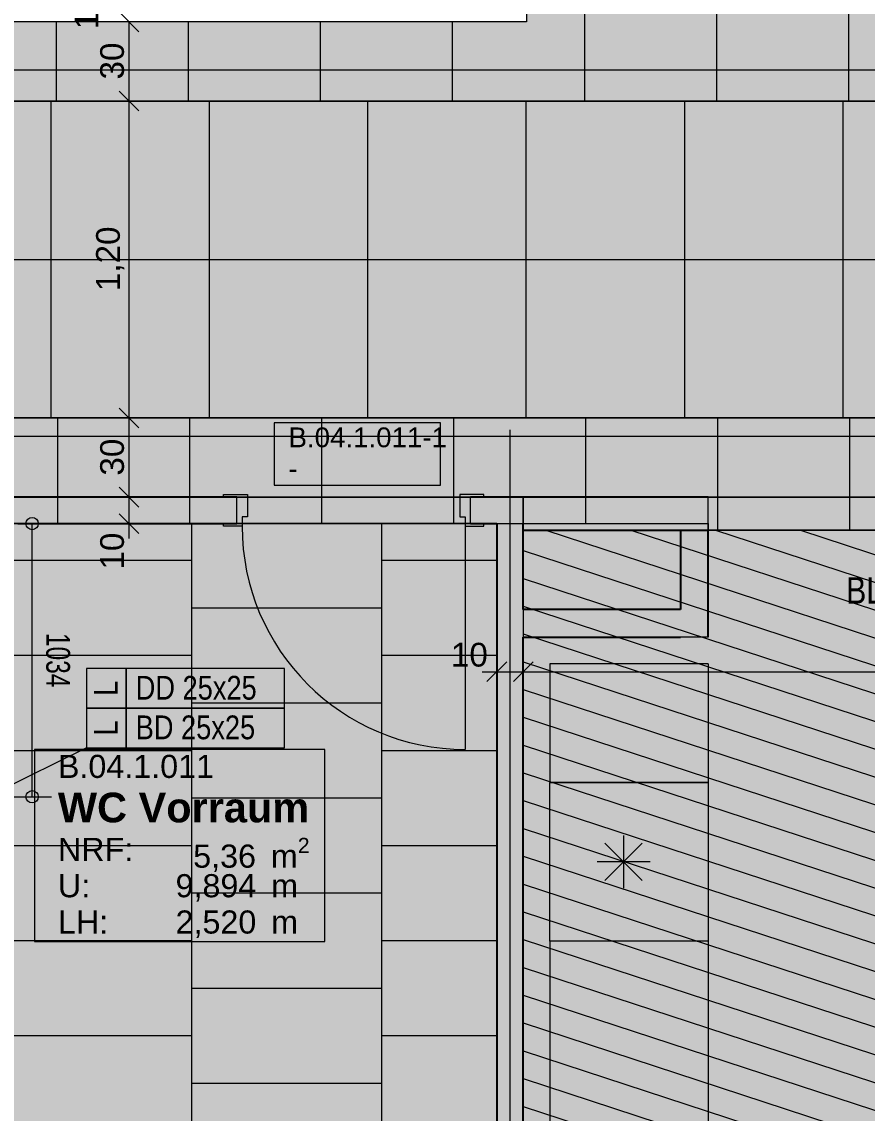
# Model space of a CAD drawing. Header units: metres. Extents: x -22.4 to 53.1, y 133.6 to 157.9.
# Drawn here: x 1.919 to 5.121, y 141.472 to 145.605 of the extents above; entities that cross this region are included whole.
import ezdxf

# ---------------------------------------------------------------- set-up
doc = ezdxf.new("R2010")
doc.units = ezdxf.units.M
doc.header["$MEASUREMENT"] = 0
for name, pattern in [('ACAD_ISO10W100', [0.18, 0.12, -0.03, 0, -0.03]), ('Strichlinie-über-Schnitt', [0.0023, 0.0008, -0.0015]), ('Strichpunktlinie', [0.006703, 0.003528, -0.001764, 0, -0.001411])]:
    doc.linetypes.add(name, pattern=pattern)
for name, color, linetype in [('00  Raster', 7, 'Continuous'), ('10  Treppen + Rampen', 7, 'Continuous'), ('10  Wand Massiv', 7, 'Continuous'), ('20  Boden Aufbauten', 7, 'Continuous'), ('20  Boden Aufbauten_Deckschraffur', 7, 'Continuous'), ('20  Dach Aufbauten', 7, 'Continuous'), ('20  Möbel', 7, 'Continuous'), ('20  Wand Leichtbau', 7, 'Continuous'), ('20  Wand Leichtbau_Schnittschraffur', 7, 'Continuous'), ('20  Wand Leichtbau_Tür', 7, 'Continuous'), ('40 Bemaßung 1_ 50 Bodenspiegel', 7, 'Continuous'), ('40 Text Ausbau 1_50 Bodenspiegel', 7, 'Continuous'), ('50  NUF - Raumstempel', 7, 'Continuous'), ('BAE-SUD-Bem', 7, 'Continuous'), ('BAE-SUD-Text', 7, 'Continuous'), ('Neubau_20  Boden Aufbauten', 7, 'Continuous'), ('Neubau_20  Boden Aufbauten_Deckschraffur', 7, 'Continuous'), ('Neubau_20  Wand Leichtbau', 7, 'Continuous'), ('Neubau_20  Wand Leichtbau_Schnittschraffur', 7, 'Continuous')]:
    doc.layers.add(name, color=color, linetype=linetype)
doc.styles.add('ERSTELLTER_STIL_1', font='')
doc.styles.add('ERSTELLTER_STIL_2', font='')
doc.styles.add('ERSTELLTER_STIL_3', font='')
doc.styles.get('ERSTELLTER_STIL_1').set_extended_font_data('Arial')
doc.styles.get('ERSTELLTER_STIL_2').set_extended_font_data('Arial Narrow')
doc.styles.get('ERSTELLTER_STIL_3').set_extended_font_data('Arial', bold=True)
pattern_1 = [(360, (14.0547, 142.5352), (2e-07, 0.5), []), (90, (14.0547, 142.5352), (-0.5, 2e-07), [])]

# ---------------------------------------------------------------- blocks, each defined once
blk = doc.blocks.new('*X21', base_point=(-23.4289, 120.7796))
at = {"layer": '20  Boden Aufbauten_Deckschraffur', "color": 254, "linetype": 'Continuous', "lineweight": 18, "ltscale": 1000, "true_color": 0xdfdfdf}
for p, q in [((2.5614, 143.7049), (2.5614, 143.3849)), ((3.2814, 143.7049), (3.2814, 143.5649)), ((2.5614, 143.5649), (1.8414, 143.5649)), ((3.7184, 143.5649), (3.2814, 143.5649)), ((3.2814, 143.5649), (3.2814, 143.2049)), ((3.2814, 143.3849), (2.5614, 143.3849)), ((2.5614, 143.3849), (2.5614, 143.0249)), ((2.5614, 143.2049), (1.8414, 143.2049)), ((3.7184, 143.2049), (3.2814, 143.2049)), ((3.2814, 143.2049), (3.2814, 142.8449)), ((3.2814, 143.0249), (2.5614, 143.0249)), ((2.5614, 143.0249), (2.5614, 142.6649)), ((2.5614, 142.8449), (1.8414, 142.8449)), ((3.7184, 142.8449), (3.2814, 142.8449)), ((3.2814, 142.8449), (3.2814, 142.4849)), ((3.2814, 142.6649), (2.5614, 142.6649)), ((2.5614, 142.6649), (2.5614, 142.3049)), ((2.5614, 142.4849), (1.8414, 142.4849)), ((3.7184, 142.4849), (3.2814, 142.4849)), ((3.2814, 142.4849), (3.2814, 142.1249)), ((3.2814, 142.3049), (2.5614, 142.3049)), ((2.5614, 142.3049), (2.5614, 141.9449)), ((2.5614, 142.1249), (1.8414, 142.1249)), ((3.7184, 142.1249), (3.2814, 142.1249)), ((3.2814, 142.1249), (3.2814, 141.7649)), ((3.2814, 141.9449), (2.5614, 141.9449)), ((2.5614, 141.9449), (2.5614, 141.5849)), ((2.5614, 141.7649), (1.8414, 141.7649)), ((3.7184, 141.7649), (3.2814, 141.7649)), ((3.2814, 141.7649), (3.2814, 141.4049)), ((3.2814, 141.5849), (2.5614, 141.5849)), ((2.5614, 141.5849), (2.5614, 141.2249))]:
    blk.add_line(p, q, dxfattribs=at)

msp = doc.modelspace()

# ---------------------------------------------------------------- hatches: boundary and pattern name
at = {"layer": '20  Boden Aufbauten_Deckschraffur', "linetype": 'Continuous', "lineweight": 0, "true_color": 0xffffff}
msp.add_hatch(color=7, dxfattribs=at).paths.add_polyline_path([(-1.6166, 143.7049), (-1.6166, 138.0899), (1.4464, 138.0899), (1.4464, 139.0899), (1.7964, 139.0899), (1.7964, 138.0899), (3.7184, 138.0899), (3.7184, 143.7049)])
at = {"layer": '20  Wand Leichtbau_Schnittschraffur', "linetype": 'Continuous', "lineweight": 0, "true_color": 0xffffff}
for points in [[(2.7734, 143.8149), (2.6834, 143.8149), (2.6834, 143.8049), (2.7334, 143.8049), (2.7334, 143.7049), (2.6834, 143.7049), (2.6834, 143.6949), (2.7534, 143.6949), (2.7534, 143.7299), (2.7734, 143.7299)], [(3.5784, 143.8149), (3.5784, 143.7299), (3.5984, 143.7299), (3.5984, 143.6949), (3.6684, 143.6949), (3.6684, 143.7049), (3.6184, 143.7049), (3.6184, 143.8049), (3.6684, 143.8049), (3.6684, 143.8149)]]:
    msp.add_hatch(color=7, dxfattribs=at).paths.add_polyline_path(points)
at = {"layer": '20  Wand Leichtbau_Schnittschraffur', "linetype": 'Continuous', "lineweight": 18}
for points in [[(0.7935, 143.8049), (0.7935, 143.7049), (2.7334, 143.7049), (2.7334, 143.8049)], [(3.7184, 143.8049), (3.6184, 143.8049), (3.6184, 143.7049), (3.7184, 143.7049)], [(3.7184, 143.7049), (3.8184, 143.7049), (3.8184, 143.8049)], [(3.7184, 143.8049), (3.7184, 143.7049), (3.8184, 143.8049)], [(3.7184, 143.7049), (3.7184, 138.0899), (3.8184, 138.0899), (3.8184, 143.7049)]]:
    msp.add_hatch(color=9, dxfattribs=at).paths.add_polyline_path(points)
at = {"layer": 'Neubau_20  Boden Aufbauten_Deckschraffur', "linetype": 'Continuous', "lineweight": 0, "true_color": 0xffffff}
h = msp.add_hatch(color=7, dxfattribs=at)
h.paths.add_polyline_path([(-1.5691, 152.8749), (-1.5691, 148.1899), (3.8309, 148.1899), (3.8309, 145.6049), (-1.6666, 145.6049), (-1.6666, 145.3049), (29.4509, 145.3049), (29.4509, 148.8302), (30.6509, 148.8302), (30.6509, 152.1899), (30.5714, 152.1899), (30.5714, 152.5899), (30.7434, 152.5899), (30.7434, 152.8757), (3.7934, 152.8749)])
h.paths.add_polyline_path([(9.1184, 145.6049), (9.1184, 148.1899), (14.6184, 148.1899), (14.6184, 145.6049), (13.0834, 145.6049), (13.0834, 145.7949), (10.6384, 145.7949), (10.6384, 145.6049)], flags=0)
at = {"layer": 'Neubau_20  Boden Aufbauten_Deckschraffur', "linetype": 'Continuous', "lineweight": 18}
h = msp.add_hatch(dxfattribs=at)
h.set_pattern_fill('Verband__Quadrat__50x50__4D', color=6, style=0, pattern_type=2)
h.set_pattern_definition([(8e-13, (15.05054, 148.9226), (0, 0.5), []), (90, (15.05054, 148.9226), (-0.5, 0), [])])
h.paths.add_polyline_path([(-1.5691, 152.8749), (-1.5691, 148.1899), (3.8309, 148.1899), (3.8309, 145.6049), (-1.6666, 145.6049), (-1.6666, 145.3049), (29.4509, 145.3049), (29.4509, 148.8302), (30.6509, 148.8302), (30.6509, 152.1899), (30.5714, 152.1899), (30.5714, 152.5899), (30.7434, 152.5899), (30.7434, 152.8757), (3.7934, 152.8749)])
h.paths.add_polyline_path([(9.1184, 145.6049), (9.1184, 148.1899), (14.6184, 148.1899), (14.6184, 145.6049), (13.0834, 145.6049), (13.0834, 145.7949), (10.6384, 145.7949), (10.6384, 145.6049)], flags=0)
at = {"layer": 'Neubau_20  Boden Aufbauten_Deckschraffur', "linetype": 'Continuous', "lineweight": 50, "true_color": 0xefefef}
msp.add_hatch(color=7, dxfattribs=at).paths.add_polyline_path([(-1.6316, 145.3049), (-1.6316, 144.1049), (30.6509, 144.1049), (30.6509, 145.3049), (30.6509, 148.8302), (29.4509, 148.8302), (29.4509, 145.3049)])
at = {"layer": 'Neubau_20  Boden Aufbauten_Deckschraffur', "linetype": 'Continuous', "lineweight": 13, "true_color": 0x17c90e}
h = msp.add_hatch(dxfattribs=at)
h.set_pattern_fill('Verband__Quadrat__50x50__4D', color=92, style=0, pattern_type=2)
h.set_pattern_definition([(7e-13, (11.62936, 144.10494), (2e-07, 0.6), []), (90, (11.62936, 144.10494), (-0.6, 0), [])])
h.paths.add_polyline_path([(-1.6316, 145.3049), (-1.6316, 144.1049), (30.6509, 144.1049), (30.6509, 145.3049), (30.6509, 148.8302), (29.4509, 148.8302), (29.4509, 145.3049)])
at = {"layer": 'Neubau_20  Boden Aufbauten_Deckschraffur', "linetype": 'Continuous', "lineweight": 0, "true_color": 0xffffff}
for points in [[(-1.6166, 144.1049), (-1.6166, 143.8049), (30.6509, 143.8049), (30.6509, 144.1049), (7.7559, 144.1049), (4.5184, 144.1049)], [(-1.6166, 143.8049), (-1.6166, 143.7049), (4.5184, 143.7049), (4.5184, 143.6799), (7.7559, 143.6799), (7.7559, 143.7049), (7.8809, 143.7049), (7.8809, 138.3249), (7.8434, 138.3249), (7.8434, 138.0149), (7.8809, 138.0149), (7.9772, 138.0149), (24.6034, 138.0149), (24.6034, 140.5199), (24.0034, 140.5199), (24.0034, 143.7899), (30.6509, 143.7899), (30.6509, 143.8049)]]:
    msp.add_hatch(color=7, dxfattribs=at).paths.add_polyline_path(points)
at = {"layer": 'Neubau_20  Boden Aufbauten_Deckschraffur', "linetype": 'Continuous', "lineweight": 18}
h = msp.add_hatch(dxfattribs=at)
h.set_pattern_fill('Verband__Quadrat__50x50__4D', color=6, style=0, pattern_type=2)
h.set_pattern_definition(pattern_1)
h.paths.add_polyline_path([(-1.6166, 144.1049), (-1.6166, 143.8049), (30.6509, 143.8049), (30.6509, 144.1049), (7.7559, 144.1049), (4.5184, 144.1049)])
h = msp.add_hatch(dxfattribs=at)
h.set_pattern_fill('Verband__Quadrat__50x50__4D', color=6, style=0, pattern_type=2)
h.set_pattern_definition(pattern_1)
h.paths.add_polyline_path([(-1.6166, 143.8049), (-1.6166, 143.7049), (4.5184, 143.7049), (4.5184, 143.6799), (7.7559, 143.6799), (7.7559, 143.7049), (7.8809, 143.7049), (7.8809, 138.3249), (7.8434, 138.3249), (7.8434, 138.0149), (7.8809, 138.0149), (7.9772, 138.0149), (24.6034, 138.0149), (24.6034, 140.5199), (24.0034, 140.5199), (24.0034, 143.7899), (30.6509, 143.7899), (30.6509, 143.8049)])
at = {"layer": 'Neubau_20  Boden Aufbauten_Deckschraffur', "linetype": 'Continuous', "lineweight": 18, "true_color": 0xd5d5ff}
msp.add_hatch(color=254, dxfattribs=at).paths.add_polyline_path([(7.7559, 143.6799), (3.8184, 143.6799), (3.8184, 138.0149), (7.7559, 138.0149), (7.7934, 138.0149), (7.7934, 138.3249), (7.7559, 138.3249)])
at = {"layer": 'Neubau_20  Boden Aufbauten_Deckschraffur', "linetype": 'Continuous', "lineweight": 0, "true_color": 0xffffff}
h = msp.add_hatch(dxfattribs=at)
h.set_pattern_fill('Holz_Schalung_liegend__1_A0', style=0, pattern_type=2)
h.set_pattern_definition([(341.86749, (-110.10794, 75.26466), (0.03112157, 0.09503393), [])])
h.paths.add_polyline_path([(7.7559, 143.6799), (3.8184, 143.6799), (3.8184, 138.0149), (7.7559, 138.0149), (7.7934, 138.0149), (7.7934, 138.3249), (7.7559, 138.3249)])
at = {"layer": 'Neubau_20  Wand Leichtbau_Schnittschraffur', "linetype": 'Continuous', "lineweight": 18}
for points in [[(3.8184, 143.6799), (4.5184, 143.6799), (4.5184, 143.8049), (3.8184, 143.8049)], [(4.5184, 143.3799), (4.5184, 143.6799), (4.4134, 143.6799), (4.4134, 143.3799)], [(4.4134, 143.3799), (3.8184, 143.3799), (3.8184, 143.2749), (4.4134, 143.2749)], [(4.4134, 143.3799), (4.4134, 143.2749), (4.5184, 143.2749)], [(4.5184, 143.3799), (4.4134, 143.3799), (4.5184, 143.2749)]]:
    msp.add_hatch(color=9, dxfattribs=at).paths.add_polyline_path(points)

# ---------------------------------------------------------------- linework, layer by layer
at = {"layer": '00  Raster', "color": 7, "linetype": 'Strichpunktlinie', "lineweight": 13, "ltscale": 1000}
msp.add_line((3.7684, 133.7291), (3.7684, 155.8899), dxfattribs=at)
at = {"layer": '20  Boden Aufbauten', "color": 7, "linetype": 'Continuous', "lineweight": 13, "ltscale": 1000, "flags": 128}
msp.add_lwpolyline([(-1.6166, 143.7049), (-1.6166, 138.0899), (1.4464, 138.0899), (1.4464, 139.0899), (1.7964, 139.0899), (1.7964, 138.0899), (3.7184, 138.0899), (3.7184, 143.7049)], close=True, dxfattribs=at)
at = {"layer": '20  Möbel', "color": 9, "linetype": 'Continuous', "lineweight": 18, "ltscale": 1000}
for p, q in [((3.9184, 143.174), (3.9184, 142.724)), ((4.5184, 143.174), (3.9184, 143.174)), ((4.5184, 143.174), (4.5184, 142.724)), ((4.5184, 142.724), (3.9184, 142.724)), ((3.9184, 142.124), (3.9184, 140.924)), ((4.5184, 142.124), (3.9184, 142.124)), ((4.5184, 142.124), (4.5184, 140.924))]:
    msp.add_line(p, q, dxfattribs=at)
at = {"layer": '20  Möbel', "color": 9, "linetype": 'ACAD_ISO10W100', "lineweight": 18, "ltscale": 1000}
for p, q in [((3.9184, 142.124), (3.9184, 142.724)), ((3.9184, 142.724), (4.5184, 142.724)), ((4.5184, 142.724), (4.5184, 142.124)), ((4.2691, 142.4948), (4.1277, 142.3533)), ((4.1277, 142.4948), (4.2691, 142.3533)), ((4.1984, 142.524), (4.1984, 142.324)), ((4.2984, 142.424), (4.0984, 142.424)), ((4.5184, 142.124), (3.9184, 142.124))]:
    msp.add_line(p, q, dxfattribs=at)
at = {"layer": '20  Wand Leichtbau', "color": 7, "linetype": 'Continuous', "lineweight": 13, "ltscale": 1000}
for p, q in [((2.7334, 143.7049), (2.7334, 143.8049)), ((3.6184, 143.7049), (3.6184, 143.8049))]:
    msp.add_line(p, q, dxfattribs=at)
at = {"layer": '20  Wand Leichtbau', "color": 7, "linetype": 'Continuous', "lineweight": 13, "ltscale": 1000, "flags": 128}
msp.add_lwpolyline([(2.8754, 143.8505), (3.5054, 143.8505), (3.5054, 144.0862), (2.8754, 144.0862)], close=True, dxfattribs=at)
at = {"layer": '20  Wand Leichtbau', "color": 7, "linetype": 'Continuous', "lineweight": 25, "ltscale": 1000, "flags": 128}
for points in [[(2.7334, 143.8049), (0.7935, 143.8049)], [(3.8184, 143.8049), (3.6184, 143.8049)], [(1.9034, 143.7049), (2.7334, 143.7049)], [(3.6184, 143.7049), (3.7184, 143.7049)], [(3.7184, 143.7049), (3.7184, 141.1049)], [(3.8184, 143.3799), (3.8184, 143.7049)], [(3.8184, 138.0899), (3.8184, 143.2749)]]:
    msp.add_lwpolyline(points, dxfattribs=at)
at = {"layer": '20  Wand Leichtbau', "color": 7, "linetype": 'Continuous', "lineweight": 13, "ltscale": 1000, "flags": 128}
msp.add_lwpolyline([(3.8184, 143.8049), (3.8184, 143.7049)], dxfattribs=at)
at = {"layer": '20  Wand Leichtbau_Tür', "color": 7, "linetype": 'Continuous', "lineweight": 18, "ltscale": 1000}
for p, q in [((2.6834, 143.8049), (2.6834, 143.8149)), ((2.6834, 143.8149), (2.7734, 143.8149)), ((2.7734, 143.8149), (2.7734, 143.7299)), ((3.5784, 143.8149), (3.5784, 143.7299)), ((3.6684, 143.8149), (3.5784, 143.8149)), ((3.6684, 143.8049), (3.6684, 143.8149)), ((2.7334, 143.8049), (2.6834, 143.8049)), ((2.7334, 143.7049), (2.7334, 143.8049)), ((3.6184, 143.7049), (3.6184, 143.8049)), ((3.6184, 143.8049), (3.6684, 143.8049)), ((2.7734, 143.7299), (2.7534, 143.7299)), ((2.7534, 143.7299), (2.7534, 143.6949)), ((3.5784, 143.7299), (3.5984, 143.7299)), ((3.5984, 143.7299), (3.5984, 143.6949)), ((2.6834, 143.6949), (2.6834, 143.7049)), ((2.6834, 143.7049), (2.7334, 143.7049)), ((2.7534, 143.6949), (2.6834, 143.6949)), ((3.5984, 143.6949), (3.6684, 143.6949)), ((3.5984, 143.6949), (3.5984, 142.8499)), ((3.6684, 143.7049), (3.6184, 143.7049)), ((3.6684, 143.6949), (3.6684, 143.7049))]:
    msp.add_line(p, q, dxfattribs=at)
at = {"layer": '20  Wand Leichtbau_Tür', "color": 7, "linetype": 'Strichlinie-über-Schnitt', "lineweight": 13, "ltscale": 1000}
for p, q in [((2.7334, 143.8049), (3.6184, 143.8049)), ((2.7334, 143.7049), (3.6184, 143.7049))]:
    msp.add_line(p, q, dxfattribs=at)
at = {"layer": '20  Wand Leichtbau_Tür', "color": 7, "linetype": 'Continuous', "lineweight": 13, "ltscale": 1000}
for p, q in [((2.7334, 143.7049), (2.7334, 143.8049)), ((2.7334, 143.7049), (2.7334, 143.8049)), ((3.6184, 143.7049), (3.6184, 143.8049)), ((3.6184, 143.7049), (3.6184, 143.8049))]:
    msp.add_line(p, q, dxfattribs=at)
msp.add_arc((3.5984, 143.6949), 0.845, 180, 270, dxfattribs=at)
at = {"layer": '40 Bemaßung 1_ 50 Bodenspiegel', "color": 7, "linetype": 'Continuous', "lineweight": 13, "ltscale": 1000}
for p, q in [((2.2875, 145.6424), (2.3625, 145.5674)), ((2.325, 145.3049), (2.325, 145.6049)), ((2.2875, 145.3424), (2.3625, 145.2674)), ((2.3953, 145.3049), (2.2547, 145.3049)), ((2.325, 144.1049), (2.325, 145.3049)), ((2.2875, 144.1424), (2.3625, 144.0674)), ((2.3953, 144.1049), (2.2547, 144.1049)), ((2.325, 143.8049), (2.325, 144.1049)), ((2.2875, 143.8424), (2.3625, 143.7674)), ((2.3953, 143.8049), (2.2547, 143.8049)), ((2.325, 143.7049), (2.325, 143.8049)), ((2.2875, 143.7424), (2.3625, 143.6674)), ((2.3953, 143.7049), (2.2547, 143.7049)), ((2.325, 143.6487), (2.325, 143.7049)), ((3.7184, 143.0739), (3.7184, 143.2145)), ((3.8184, 143.0739), (3.8184, 143.2145)), ((3.7559, 143.1817), (3.6809, 143.1067)), ((3.8559, 143.1817), (3.7809, 143.1067)), ((3.6622, 143.1442), (3.7184, 143.1442)), ((3.7184, 143.1442), (3.8184, 143.1442)), ((3.8184, 143.1442), (7.7559, 143.1442))]:
    msp.add_line(p, q, dxfattribs=at)
at = {"layer": '50  NUF - Raumstempel', "color": 7, "linetype": 'Continuous', "lineweight": 13, "ltscale": 1000}
for p, q in [((3.0667, 142.8493), (1.9673, 142.8493)), ((1.9673, 142.8493), (1.9673, 142.1225)), ((3.0667, 142.1225), (3.0667, 142.8493)), ((1.9673, 142.1225), (3.0667, 142.1225))]:
    msp.add_line(p, q, dxfattribs=at)
at = {"layer": 'BAE-SUD-Bem', "color": 9, "linetype": 'Continuous', "lineweight": 18, "ltscale": 1000}
for p, q in [((2.0317, 143.7049), (1.8842, 143.7049)), ((1.9579, 142.6712), (1.9579, 143.7044)), ((1.8842, 142.6707), (2.0317, 142.6707))]:
    msp.add_line(p, q, dxfattribs=at)
for centre in [(1.9579, 143.7049), (1.9579, 142.6707)]:
    msp.add_circle(centre, 0.0234, dxfattribs=at)
at = {"layer": 'BAE-SUD-Text', "color": 9, "linetype": 'Continuous', "lineweight": 18, "ltscale": 1000}
msp.add_line((2.1637, 142.8564), (1.7886, 142.6707), dxfattribs=at)
at = {"layer": 'BAE-SUD-Text', "color": 9, "linetype": 'Continuous', "lineweight": 18, "ltscale": 1000, "flags": 128}
for points in [[(2.3137, 143.0064), (2.3137, 143.1564), (2.1637, 143.1564), (2.1637, 143.0064)], [(2.9137, 143.0064), (2.9137, 143.1564), (2.3137, 143.1564), (2.3137, 143.0064)], [(2.3137, 142.8564), (2.3137, 143.0064), (2.1637, 143.0064), (2.1637, 142.8564)], [(2.9137, 142.8564), (2.9137, 143.0064), (2.3137, 143.0064), (2.3137, 142.8564)]]:
    msp.add_lwpolyline(points, close=True, dxfattribs=at)
at = {"layer": 'DEFPOINTS', "color": 9, "linetype": 'Continuous', "lineweight": 18, "ltscale": 1000}
msp.add_line((1.9579, 143.7049), (1.958, 143.7049), dxfattribs=at)
at = {"layer": 'Neubau_20  Boden Aufbauten', "color": 7, "linetype": 'Continuous', "lineweight": 13, "ltscale": 1000, "flags": 128}
for points in [[(-1.5691, 152.8749), (-1.5691, 148.1899), (3.8309, 148.1899), (3.8309, 145.6049), (-1.6666, 145.6049), (-1.6666, 145.3049), (29.4509, 145.3049), (29.4509, 148.8302), (30.6509, 148.8302), (30.6509, 152.1899), (30.5714, 152.1899), (30.5714, 152.5899), (30.7434, 152.5899), (30.7434, 152.8757), (3.7934, 152.8749)], [(-1.6166, 144.1049), (-1.6166, 143.8049), (30.6509, 143.8049), (30.6509, 144.1049), (7.7559, 144.1049), (4.5184, 144.1049)], [(-1.6166, 143.8049), (-1.6166, 143.7049), (4.5184, 143.7049), (4.5184, 143.6799), (7.7559, 143.6799), (7.7559, 143.7049), (7.8809, 143.7049), (7.8809, 138.3249), (7.8434, 138.3249), (7.8434, 138.0149), (7.8809, 138.0149), (7.9772, 138.0149), (24.6034, 138.0149), (24.6034, 140.5199), (24.0034, 140.5199), (24.0034, 143.7899), (30.6509, 143.7899), (30.6509, 143.8049)], [(7.7559, 143.6799), (3.8184, 143.6799), (3.8184, 138.0149), (7.7559, 138.0149), (7.7934, 138.0149), (7.7934, 138.3249), (7.7559, 138.3249)]]:
    msp.add_lwpolyline(points, close=True, dxfattribs=at)
at = {"layer": 'Neubau_20  Boden Aufbauten', "color": 253, "linetype": 'Continuous', "lineweight": 18, "ltscale": 1000, "true_color": 0x9f9f9f, "flags": 128}
msp.add_lwpolyline([(-1.6316, 145.3049), (-1.6316, 144.1049), (30.6509, 144.1049), (30.6509, 145.3049), (30.6509, 148.8302), (29.4509, 148.8302), (29.4509, 145.3049)], close=True, dxfattribs=at)
at = {"layer": 'Neubau_20  Wand Leichtbau', "color": 7, "linetype": 'Continuous', "lineweight": 25, "ltscale": 1000, "flags": 128}
for points in [[(4.5184, 143.8049), (3.8184, 143.8049)], [(3.8184, 143.6799), (4.5184, 143.6799)], [(4.4134, 143.6799), (4.4134, 143.3799)], [(4.5184, 143.2749), (4.5184, 143.6799)], [(4.4134, 143.3799), (3.8184, 143.3799)], [(3.8184, 143.2749), (4.4134, 143.2749)]]:
    msp.add_lwpolyline(points, dxfattribs=at)
at = {"layer": 'Neubau_20  Wand Leichtbau', "color": 7, "linetype": 'Continuous', "lineweight": 13, "ltscale": 1000, "flags": 128}
for points in [[(3.8184, 143.6799), (3.8184, 143.8049)], [(4.5184, 143.6799), (4.5184, 143.8049)], [(4.4134, 143.6799), (4.5184, 143.6799)], [(4.5184, 143.2749), (4.4134, 143.2749)]]:
    msp.add_lwpolyline(points, dxfattribs=at)
at = {"layer": 'Neubau_20  Wand Leichtbau', "color": 7, "linetype": 'Strichlinie-über-Schnitt', "lineweight": 18, "ltscale": 1000, "flags": 128}
for points in [[(7.7479, 143.8049), (4.5184, 143.8049)], [(4.5184, 143.6799), (4.5184, 143.8049)], [(4.5184, 143.6799), (7.7479, 143.6799)]]:
    msp.add_lwpolyline(points, dxfattribs=at)

# ---------------------------------------------------------------- block references
at = {"layer": '10  Treppen + Rampen', "color": 7, "linetype": 'Continuous', "lineweight": 13, "ltscale": 1000}
msp.add_blockref('*X21', (-23.4289, 120.7796), dxfattribs=at)

# ---------------------------------------------------------------- texts
at = {"layer": '10  Wand Massiv', "color": 9, "linetype": 'Continuous', "lineweight": 18, "insert": (2.0559, 143.1878), "char_height": 0.09, "attachment_point": 5, "rotation": 270, "style": 'ERSTELLTER_STIL_2'}
msp.add_mtext('\\A1;{\\W0.900000x;\\pqc;\\fArial Narrow|b0|i0|c0|p38;1034}', dxfattribs=at)
at = {"layer": '20  Dach Aufbauten', "color": 9, "linetype": 'Continuous', "lineweight": 18, "char_height": 0.09, "attachment_point": 4, "style": 'ERSTELLTER_STIL_2'}
for s, insert, rotation in [('\\A1;{\\pql;\\fArial Narrow|b0|i0|c0|p38;DD 25x25}', (2.3503, 143.0827), 360), ('\\A1;{\\pql;\\fArial Narrow|b0|i0|c0|p38;L}', (2.2369, 143.0526), 90), ('\\A1;{\\pql;\\fArial Narrow|b0|i0|c0|p38;L}', (2.2369, 142.9026), 90), ('\\A1;{\\pql;\\fArial Narrow|b0|i0|c0|p38;BD 25x25}', (2.3502, 142.9327), 360)]:
    msp.add_mtext(s, dxfattribs=dict(at, insert=insert, rotation=rotation))
at = {"layer": '20  Wand Leichtbau', "color": 7, "linetype": 'Continuous', "lineweight": 18, "char_height": 0.075, "attachment_point": 1, "style": 'ERSTELLTER_STIL_1'}
for s, insert in [('\\A1;{\\pql;\\pt0;\\fArial|b0|i0|c0|p38;B.04.1.011-1}', (2.9291, 144.069)), ('\\A1;{\\pql;\\pt0;\\fArial|b0|i0|c0|p38;-}', (2.9291, 143.9512))]:
    msp.add_mtext(s, dxfattribs=dict(at, insert=insert))
at = {"layer": '40 Bemaßung 1_ 50 Bodenspiegel', "color": 7, "linetype": 'Continuous', "lineweight": 13, "insert": (2.2353, 145.5766), "char_height": 0.09, "attachment_point": 7, "rotation": 90, "style": 'ERSTELLTER_STIL_1'}
msp.add_mtext('\\A1;{\\pql;\\fArial|b0|i0|c0|p38;12\\fArial|b0|i0|c0|p38;\\A1{\\H.66x;\\S5^  ;}}', dxfattribs=at)
at = {"layer": '40 Bemaßung 1_ 50 Bodenspiegel', "color": 7, "linetype": 'Continuous', "lineweight": 13, "char_height": 0.09, "attachment_point": 7, "style": 'ERSTELLTER_STIL_1'}
for s, insert, width, rotation in [('\\A1;{\\pql;\\fArial|b0|i0|c0|p38;30}', (2.307, 145.3866), 0.136595, 90), ('\\A1;{\\pql;\\fArial|b0|i0|c0|p38;1,20}', (2.307, 144.5852), 0.239452, 90), ('\\A1;{\\pql;\\fArial|b0|i0|c0|p38;30}', (2.307, 143.8866), 0.136595, 90), ('\\A1;{\\pql;\\fArial|b0|i0|c0|p38;10}', (2.307, 143.5308), 0.136595, 90), ('\\A1;{\\pql;\\fArial|b0|i0|c0|p38;10}', (3.5443, 143.1622), 0.136595, 360)]:
    msp.add_mtext(s, dxfattribs=dict(at, insert=insert, width=width, rotation=rotation))
at = {"layer": '40 Text Ausbau 1_50 Bodenspiegel', "color": 7, "linetype": 'Continuous', "lineweight": 18, "insert": (5.0412, 143.4376), "char_height": 0.1, "attachment_point": 4, "rotation": 360, "style": 'ERSTELLTER_STIL_2'}
msp.add_mtext('\\A1;{\\pql;\\fArial Narrow|b0|i0|c0|p38;BLW BA-22a_R10}', dxfattribs=at)
at = {"layer": '50  NUF - Raumstempel', "color": 7, "linetype": 'Continuous', "lineweight": 18, "attachment_point": 1}
for s, insert, char_height, style in [('\\A1;{\\pql;\\pt0;\\fArial|b0|i0|c0|p38;B.04.1.011}', (2.0557, 142.8293), 0.0875, 'ERSTELLTER_STIL_1'), ('\\A1;{\\pqj;\\pt0;\\fArial|b1|i0|c0|p38;WC Vorraum}', (2.0557, 142.6861), 0.1125, 'ERSTELLTER_STIL_3'), ('\\A1;{\\pqj;\\pt0;\\fArial|b0|i0|c0|p38;NRF: }', (2.0557, 142.515), 0.0875, 'ERSTELLTER_STIL_1'), ('\\A1;{\\pql;\\pt0,0.1;\\fArial|b0|i0|c0|p38;5,36\\fArial|b0|i0|c0|p38;\\A1{\\H.66x;\\S^  ;}\\fArial|b0|i0|c0|p38; m\\fArial|b0|i0|c0|p38;\\A1{\\H.66x;\\S2^  ;}}', (2.5681, 142.515), 0.0875, 'ERSTELLTER_STIL_1'), ('\\A1;{\\pqj;\\pt0;\\fArial|b0|i0|c0|p38;U: }', (2.0557, 142.3775), 0.0875, 'ERSTELLTER_STIL_1'), ('\\A1;{\\pql;\\pt0,0.1;\\fArial|b0|i0|c0|p38;9,894\\fArial|b0|i0|c0|p38;\\A1{\\H.66x;\\S^  ;}\\fArial|b0|i0|c0|p38; m\\fArial|b0|i0|c0|p38;\\A1{\\H.66x;\\S^  ;}}', (2.5013, 142.3775), 0.0875, 'ERSTELLTER_STIL_1'), ('\\A1;{\\pql;\\pt0,0.1;\\fArial|b0|i0|c0|p38;2,520\\fArial|b0|i0|c0|p38;\\A1{\\H.66x;\\S^  ;}\\fArial|b0|i0|c0|p38; m\\fArial|b0|i0|c0|p38;\\A1{\\H.66x;\\S^  ;}}', (2.5013, 142.24), 0.0875, 'ERSTELLTER_STIL_1'), ('\\A1;{\\pqj;\\pt0;\\fArial|b0|i0|c0|p38;LH: }', (2.0557, 142.24), 0.0875, 'ERSTELLTER_STIL_1')]:
    msp.add_mtext(s, dxfattribs=dict(at, insert=insert, char_height=char_height, style=style))

doc.saveas('drawing.dxf')
